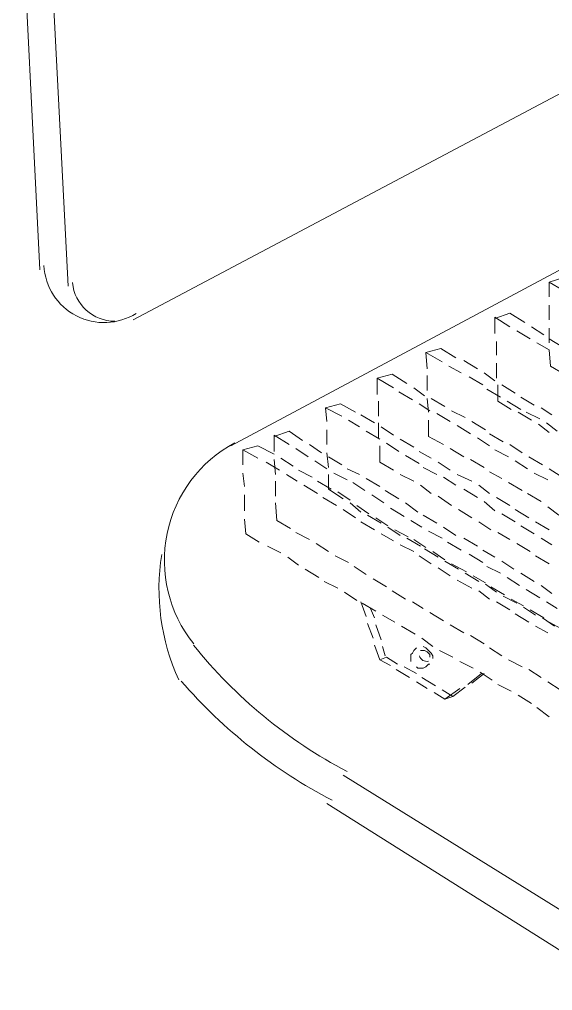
# Model space of a CAD drawing. Header units: inches. Extents: x 0.22 to 6.49, y 0.27 to 4.47.
# Drawn here: x 2.4247 to 2.6911, y 2.7959 to 3.281 of the extents above; entities that cross this region are included whole.
import ezdxf

# ---------------------------------------------------------------- set-up
doc = ezdxf.new("R2010")
doc.units = ezdxf.units.IN
doc.header["$MEASUREMENT"] = 0
doc.layers.add('PDF_PDF10_PDF9_PDF3_PDF5_0', color=7, linetype='Continuous')
doc.layers.add('PDF_PDF10_PDF9_PDF3_PDF5_COTAS-01', color=7, linetype='Continuous')

msp = doc.modelspace()

# ---------------------------------------------------------------- linework, layer by layer
at = {"layer": 'PDF_PDF10_PDF9_PDF3_PDF5_0', "lineweight": 5}
for points in [[(2.434900800000001, 3.155918400000001), (2.424748800000001, 3.3596352)], [(2.4491136, 3.147796800000001), (2.4382848, 3.357604800000001)], [(2.481600000000001, 3.130876800000001), (2.762472000000001, 3.279772800000001)], [(2.5303296, 3.067934400000001), (2.799696000000001, 3.212092800000001)], [(2.732692800000001, 2.812780800000001), (2.586504000000001, 2.903472000000001)], [(2.726601600000001, 2.795860800000001), (2.578382400000001, 2.889259200000001)]]:
    msp.add_lwpolyline(points, dxfattribs=at)
for centre, radius, start, end in [((2.467048579149522, 3.159640579253081), 0.03011729552464905, 183.0042126591927, 302.2503879259803), ((2.47246300394443, 3.151518980223252), 0.02131898029816533, 185.4154093682237, 269.9951974368459), ((2.563830409688881, 3.010745388949712), 0.06666383709713286, 118.1631923725637, 218.6772076610787), ((2.60376259134662, 2.996531989475423), 0.1093033513729884, 170.9582647800688, 204.5543928642339), ((2.700543264643112, 3.119707988972136), 0.2419537892874563, 218.6827687171104, 242.3915102008995), ((2.700546137801602, 3.119711469822479), 0.2582014750482019, 220.9571497538233, 242.3967644633974)]:
    msp.add_arc(centre, radius, start, end, dxfattribs=at)
at = {"layer": 'PDF_PDF10_PDF9_PDF3_PDF5_COTAS-01', "lineweight": 18}
for points in [[(2.689377600000001, 3.142382400000001), (2.689377600000001, 3.149827200000001), (2.696145600000001, 3.1518576), (2.703590400000001, 3.147796800000001)], [(2.689377600000001, 3.149827200000001), (2.696145600000001, 3.145766400000001)], [(2.662305600000001, 3.131553600000001), (2.669750400000001, 3.134260800000001), (2.677195200000001, 3.129523200000001)], [(2.689377600000001, 3.138321600000001), (2.689377600000001, 3.130876800000001)], [(2.669750400000001, 3.127492800000001), (2.662305600000001, 3.132230400000001), (2.662305600000001, 3.124108800000001)], [(2.673134400000001, 3.125462400000001), (2.6799024, 3.1214016)], [(2.680579200000001, 3.127492800000001), (2.686670400000001, 3.123432000000001)], [(2.689377600000001, 3.126816000000001), (2.689377600000001, 3.119371200000001)], [(2.662982400000001, 3.120048000000001), (2.662982400000001, 3.11328)], [(2.689377600000001, 3.1214016), (2.696145600000001, 3.117340800000001)], [(2.628465600000001, 3.106512000000001), (2.627788800000001, 3.114633600000001), (2.635233600000001, 3.116664000000001), (2.642678400000001, 3.111926400000001)], [(2.627788800000001, 3.114633600000001), (2.635910400000001, 3.109896000000001)], [(2.696822400000001, 3.103804800000001), (2.690054400000001, 3.107865600000001), (2.689377600000001, 3.115987200000001), (2.683286400000001, 3.119371200000001)], [(2.646739200000001, 3.110572800000001), (2.653507200000001, 3.106512000000001)], [(2.639294400000001, 3.107865600000001), (2.6453856, 3.104481600000001)], [(2.662982400000001, 3.109219200000001), (2.662982400000001, 3.101774400000001)], [(2.603424, 3.093652800000001), (2.603424, 3.101774400000001), (2.6108688, 3.103804800000001), (2.6183136, 3.099067200000001)], [(2.603424, 3.101774400000001), (2.611545600000001, 3.097036800000001)], [(2.628465600000001, 3.103128000000001), (2.628465600000001, 3.095683200000001)], [(2.6494464, 3.102451200000001), (2.656214400000001, 3.0983904)], [(2.6568912, 3.104481600000001), (2.662305600000001, 3.100420800000001)], [(2.621697600000001, 3.097036800000001), (2.627112000000001, 3.092976000000001)], [(2.658244800000001, 3.096360000000001), (2.665012800000001, 3.092299200000001)], [(2.670427200000001, 3.086208000000001), (2.663659200000001, 3.0902688), (2.663659200000001, 3.0983904)], [(2.665689600000001, 3.0983904), (2.6724576, 3.094329600000001)], [(2.6142528, 3.095006400000001), (2.621020800000001, 3.090945600000001)], [(2.628465600000001, 3.091622400000001), (2.629142400000001, 3.084854400000001)], [(2.630496000000001, 3.091622400000001), (2.637264, 3.087561600000001)], [(2.675164800000001, 3.092299200000001), (2.681932800000001, 3.088238400000001)], [(2.578382400000001, 3.080116800000001), (2.577705600000001, 3.086884800000001), (2.585150400000001, 3.088915200000001), (2.592595200000001, 3.084854400000001)], [(2.577705600000001, 3.086884800000001), (2.585827200000001, 3.082824)], [(2.604100800000001, 3.0902688), (2.604100800000001, 3.082824)], [(2.624404800000001, 3.088915200000001), (2.6298192, 3.085531200000001)], [(2.640648000000001, 3.085531200000001), (2.647416000000001, 3.082147200000001)], [(2.6683968, 3.0902688), (2.675164800000001, 3.086208000000001)], [(2.685316800000001, 3.086884800000001), (2.690731200000001, 3.083500800000001)], [(2.589211200000001, 3.080793600000001), (2.594625600000001, 3.077409600000001)], [(2.5953024, 3.083500800000001), (2.602070400000001, 3.079440000000001)], [(2.636587200000001, 3.068611200000001), (2.629142400000001, 3.072672000000001), (2.629142400000001, 3.080793600000001)], [(2.633203200000001, 3.084177600000001), (2.639971200000001, 3.080116800000001)], [(2.680579200000001, 3.080793600000001), (2.673811200000001, 3.084854400000001)], [(2.677872000000001, 3.084854400000001), (2.684640000000001, 3.081470400000001)], [(2.578382400000001, 3.076056000000001), (2.578382400000001, 3.068611200000001)], [(2.604100800000001, 3.079440000000001), (2.604100800000001, 3.071995200000001)], [(2.605454400000001, 3.077409600000001), (2.611545600000001, 3.073348800000001)], [(2.643355200000001, 3.078086400000001), (2.650123200000001, 3.074025600000001)], [(2.650800000000001, 3.080116800000001), (2.657568000000001, 3.076056000000001)], [(2.689377600000001, 3.074702400000001), (2.6839632, 3.078763200000001)], [(2.688024000000001, 3.079440000000001), (2.693438400000001, 3.0753792)], [(2.551987200000001, 3.072672000000001), (2.559432000000001, 3.0753792), (2.566200000000001, 3.070641600000001)], [(2.559432000000001, 3.068611200000001), (2.551987200000001, 3.073348800000001), (2.551987200000001, 3.065227200000001)], [(2.598009600000001, 3.0753792), (2.604777600000001, 3.071318400000001)], [(2.6149296, 3.071318400000001), (2.621697600000001, 3.0672576)], [(2.653507200000001, 3.071995200000001), (2.659598400000001, 3.067934400000001)], [(2.659598400000001, 3.074025600000001), (2.666366400000001, 3.069964800000001)], [(2.536420800000001, 3.058459200000001), (2.536420800000001, 3.065904000000001), (2.543865600000001, 3.067934400000001), (2.551987200000001, 3.063873600000001)], [(2.562816000000001, 3.066580800000001), (2.5689072, 3.062520000000001)], [(2.569584000000001, 3.068611200000001), (2.5756752, 3.064550400000001)], [(2.611545600000001, 3.055752000000001), (2.604777600000001, 3.0598128), (2.604777600000001, 3.067934400000001)], [(2.608161600000001, 3.069288000000001), (2.6142528, 3.065227200000001)], [(2.646739200000001, 3.062520000000001), (2.639971200000001, 3.066580800000001)], [(2.669750400000001, 3.068611200000001), (2.6758416, 3.064550400000001)], [(2.536420800000001, 3.065904000000001), (2.543865600000001, 3.061843200000001)], [(2.555371200000001, 3.061843200000001), (2.561462400000001, 3.057782400000001)], [(2.578382400000001, 3.064550400000001), (2.579059200000001, 3.057105600000001)], [(2.579059200000001, 3.062520000000001), (2.585827200000001, 3.058459200000001)], [(2.617636800000001, 3.063196800000001), (2.624404800000001, 3.059136000000001)], [(2.624404800000001, 3.065227200000001), (2.630496000000001, 3.061843200000001)], [(2.662305600000001, 3.065904000000001), (2.669073600000001, 3.062520000000001)], [(2.679225600000001, 3.062520000000001), (2.685993600000001, 3.058459200000001)], [(2.547926400000001, 3.0598128), (2.554694400000001, 3.055752000000001)], [(2.551987200000001, 3.061166400000001), (2.552664, 3.053721600000001)], [(2.5722912, 3.060489600000001), (2.578382400000001, 3.056428800000001)], [(2.588534400000001, 3.056428800000001), (2.594625600000001, 3.053721600000001)], [(2.6264352, 3.057105600000001), (2.633203200000001, 3.053721600000001)], [(2.63388, 3.0598128), (2.639971200000001, 3.055752000000001)], [(2.6568912, 3.057105600000001), (2.650123200000001, 3.061166400000001)], [(2.6724576, 3.060489600000001), (2.678548800000001, 3.056428800000001)], [(2.689377600000001, 3.056428800000001), (2.694792000000001, 3.053044800000001)], [(2.536420800000001, 3.054398400000001), (2.537097600000001, 3.047630400000001)], [(2.558078400000001, 3.053721600000001), (2.563492800000001, 3.050337600000001)], [(2.5641696, 3.055752000000001), (2.570937600000001, 3.052368)], [(2.586504000000001, 3.041539200000001), (2.579059200000001, 3.046276800000001), (2.579059200000001, 3.053721600000001)], [(2.581766400000001, 3.054398400000001), (2.588534400000001, 3.051014400000001)], [(2.598009600000001, 3.0516912), (2.604777600000001, 3.047630400000001)], [(2.621697600000001, 3.050337600000001), (2.6149296, 3.053721600000001)], [(2.636587200000001, 3.052368), (2.642678400000001, 3.048307200000001)], [(2.643355200000001, 3.053721600000001), (2.650800000000001, 3.050337600000001)], [(2.665689600000001, 3.0516912), (2.659598400000001, 3.055075200000001)], [(2.681932800000001, 3.054398400000001), (2.688700800000001, 3.051014400000001)], [(2.552664, 3.050337600000001), (2.552664, 3.042892800000001)], [(2.566876800000001, 3.048307200000001), (2.573644800000001, 3.0442464)], [(2.573644800000001, 3.050337600000001), (2.5804128, 3.046276800000001)], [(2.5912416, 3.049660800000001), (2.597332800000001, 3.045600000000001)], [(2.630496000000001, 3.0442464), (2.625081600000001, 3.048307200000001)], [(2.654184000000001, 3.048307200000001), (2.659598400000001, 3.0442464)], [(2.6758416, 3.045600000000001), (2.669073600000001, 3.049660800000001)], [(2.537097600000001, 3.043569600000001), (2.537097600000001, 3.035448000000001)], [(2.576352, 3.042216000000001), (2.583120000000001, 3.038155200000001)], [(2.5837968, 3.044923200000001), (2.589888000000001, 3.040862400000001)], [(2.600716800000001, 3.043569600000001), (2.606808, 3.039508800000001)], [(2.607484800000001, 3.045600000000001), (2.6142528, 3.041539200000001)], [(2.640648000000001, 3.038155200000001), (2.63388, 3.042892800000001)], [(2.646739200000001, 3.046276800000001), (2.653507200000001, 3.042216000000001)], [(2.662982400000001, 3.042216000000001), (2.669750400000001, 3.038155200000001)], [(2.685316800000001, 3.040185600000001), (2.678548800000001, 3.0442464)], [(2.560108800000001, 3.026649600000001), (2.5533408, 3.030710400000001), (2.552664, 3.039508800000001)], [(2.5953024, 3.034771200000001), (2.589888000000001, 3.039508800000001)], [(2.593272000000001, 3.038155200000001), (2.5993632, 3.034094400000001)], [(2.617636800000001, 3.039508800000001), (2.623728000000001, 3.034771200000001)], [(2.6568912, 3.040185600000001), (2.662305600000001, 3.035448000000001)], [(2.694115200000001, 3.033417600000001), (2.688700800000001, 3.037478400000001)], [(2.586504000000001, 3.036124800000001), (2.592595200000001, 3.032064000000001)], [(2.605454400000001, 3.0293568), (2.598686400000001, 3.033417600000001)], [(2.610192000000001, 3.0368016), (2.616960000000001, 3.032740800000001)], [(2.6264352, 3.033417600000001), (2.633203200000001, 3.0293568)], [(2.650800000000001, 3.032064000000001), (2.644032000000001, 3.036124800000001)], [(2.665689600000001, 3.034094400000001), (2.6724576, 3.030033600000001)], [(2.6724576, 3.036124800000001), (2.679225600000001, 3.032064000000001)], [(2.544542400000001, 3.019881600000001), (2.5377744, 3.023942400000001), (2.537097600000001, 3.031387200000001)], [(2.5953024, 3.030033600000001), (2.602070400000001, 3.025972800000001)], [(2.6027472, 3.032064000000001), (2.608838400000001, 3.028003200000001)], [(2.6149296, 3.023265600000001), (2.608838400000001, 3.027326400000001)], [(2.620344000000001, 3.030710400000001), (2.6257584, 3.027326400000001)], [(2.636587200000001, 3.027326400000001), (2.642678400000001, 3.023265600000001)], [(2.660275200000001, 3.025972800000001), (2.654184000000001, 3.030033600000001)], [(2.675164800000001, 3.028003200000001), (2.681932800000001, 3.023942400000001)], [(2.682609600000001, 3.030033600000001), (2.689377600000001, 3.025972800000001)], [(2.569584000000001, 3.0212352), (2.562816000000001, 3.024619200000001)], [(2.605454400000001, 3.023942400000001), (2.611545600000001, 3.020558400000001)], [(2.612222400000001, 3.025972800000001), (2.618990400000001, 3.022588800000001)], [(2.629142400000001, 3.025296000000001), (2.635910400000001, 3.021912000000001)], [(2.669750400000001, 3.0212352), (2.663659200000001, 3.024619200000001)], [(2.555371200000001, 3.014467200000001), (2.548603200000001, 3.017851200000001)], [(2.579059200000001, 3.015144000000001), (2.572968000000001, 3.019204800000001)], [(2.6149296, 3.018528000000001), (2.621697600000001, 3.015144000000001)], [(2.625081600000001, 3.017851200000001), (2.6183136, 3.021912000000001)], [(2.621697600000001, 3.0212352), (2.627788800000001, 3.017174400000001)], [(2.638617600000001, 3.019881600000001), (2.6453856, 3.015820800000001)], [(2.646739200000001, 3.021912000000001), (2.653507200000001, 3.017851200000001)], [(2.6799024, 3.015144000000001), (2.673134400000001, 3.019204800000001)], [(2.685316800000001, 3.021912000000001), (2.690731200000001, 3.018528000000001)], [(2.589211200000001, 3.009729600000001), (2.582443200000001, 3.013113600000001)], [(2.624404800000001, 3.013113600000001), (2.630496000000001, 3.009052800000001)], [(2.63388, 3.012436800000001), (2.627112000000001, 3.016497600000001)], [(2.631172800000001, 3.015144000000001), (2.637264, 3.011083200000001)], [(2.6494464, 3.0137904), (2.656214400000001, 3.009729600000001)], [(2.656214400000001, 3.015820800000001), (2.662305600000001, 3.012436800000001)], [(2.689377600000001, 3.009052800000001), (2.682609600000001, 3.013113600000001)], [(2.5641696, 3.008376000000001), (2.558755200000001, 3.012436800000001)], [(2.644032000000001, 3.0063456), (2.637264, 3.010406400000001)], [(2.640648000000001, 3.009052800000001), (2.648092800000001, 3.004992000000001)], [(2.665689600000001, 3.010406400000001), (2.671780800000001, 3.0063456)], [(2.574321600000001, 3.002284800000001), (2.567553600000001, 3.0063456)], [(2.598009600000001, 3.003638400000001), (2.5919184, 3.007699200000001)], [(2.63388, 3.007022400000001), (2.639971200000001, 3.002961600000001)], [(2.654184000000001, 3.000254400000001), (2.647416000000001, 3.004315200000001)], [(2.658244800000001, 3.007699200000001), (2.665012800000001, 3.004315200000001)], [(2.675164800000001, 3.004315200000001), (2.681932800000001, 3.000254400000001)], [(2.5837968, 2.996870400000001), (2.577028800000001, 3.000254400000001)], [(2.608161600000001, 2.997547200000001), (2.601393600000001, 3.001608000000001)], [(2.643355200000001, 3.000931200000001), (2.650800000000001, 2.996870400000001)], [(2.651476800000001, 3.002961600000001), (2.657568000000001, 2.999577600000001)], [(2.662982400000001, 2.994840000000001), (2.657568000000001, 2.998900800000001)], [(2.6683968, 3.002284800000001), (2.674488000000001, 2.998224)], [(2.685316800000001, 2.998224), (2.690731200000001, 2.994163200000001)], [(2.593272000000001, 2.9907792), (2.587180800000001, 2.994840000000001)], [(2.617636800000001, 2.991456000000001), (2.6108688, 2.995516800000001)], [(2.654184000000001, 2.995516800000001), (2.659598400000001, 2.991456000000001)], [(2.660275200000001, 2.997547200000001), (2.667043200000001, 2.993486400000001)], [(2.677872000000001, 2.996193600000001), (2.684640000000001, 2.992132800000001)], [(2.5953024, 2.9901024), (2.598009600000001, 2.9826576)], [(2.6027472, 2.985364800000001), (2.595979200000001, 2.989425600000001)], [(2.6264352, 2.986718400000001), (2.621020800000001, 2.9901024)], [(2.662982400000001, 2.9901024), (2.669750400000001, 2.986041600000001)], [(2.673134400000001, 2.989425600000001), (2.666366400000001, 2.992809600000001)], [(2.670427200000001, 2.991456000000001), (2.676518400000001, 2.988072000000001)], [(2.688024000000001, 2.9901024), (2.693438400000001, 2.986718400000001)], [(2.600040000000001, 2.986718400000001), (2.602070400000001, 2.981980800000001)], [(2.636587200000001, 2.980627200000001), (2.6298192, 2.984688000000001)], [(2.6724576, 2.984011200000001), (2.679225600000001, 2.979950400000001)], [(2.682609600000001, 2.9833344), (2.676518400000001, 2.987395200000001)], [(2.6799024, 2.986041600000001), (2.686670400000001, 2.981980800000001)], [(2.598686400000001, 2.979273600000001), (2.601393600000001, 2.971828800000001)], [(2.612222400000001, 2.979950400000001), (2.606131200000001, 2.9833344)], [(2.692084800000001, 2.977920000000001), (2.685993600000001, 2.981980800000001)], [(2.689377600000001, 2.979950400000001), (2.6954688, 2.976566400000001)], [(2.6027472, 2.978596800000001), (2.605454400000001, 2.971152000000001)], [(2.6223744, 2.973859200000001), (2.615606400000001, 2.977920000000001)], [(2.646739200000001, 2.974536000000001), (2.639971200000001, 2.978596800000001)], [(2.682609600000001, 2.977920000000001), (2.688700800000001, 2.974536000000001)], [(2.631172800000001, 2.967768), (2.6257584, 2.971828800000001)], [(2.6568912, 2.969121600000001), (2.650123200000001, 2.973182400000001)], [(2.602070400000001, 2.968444800000001), (2.604777600000001, 2.961000000000001), (2.610192000000001, 2.958292800000001)], [(2.606131200000001, 2.967768), (2.607484800000001, 2.963030400000001)], [(2.623051200000001, 2.9670912), (2.6223744, 2.966414400000001), (2.621697600000001, 2.965737600000001), (2.621020800000001, 2.964384000000001), (2.620344000000001, 2.963707200000001), (2.620344000000001, 2.962353600000001), (2.620344000000001, 2.961676800000001), (2.620344000000001, 2.9603232)], [(2.6298192, 2.962353600000001), (2.6298192, 2.963707200000001), (2.628465600000001, 2.965060800000001), (2.627112000000001, 2.965737600000001), (2.625081600000001, 2.965737600000001)], [(2.631172800000001, 2.961676800000001), (2.631172800000001, 2.963030400000001), (2.630496000000001, 2.964384000000001), (2.6298192, 2.965060800000001), (2.629142400000001, 2.965737600000001), (2.628465600000001, 2.966414400000001), (2.627788800000001, 2.9670912), (2.6264352, 2.967768)], [(2.6413248, 2.962353600000001), (2.634556800000001, 2.965737600000001)], [(2.665689600000001, 2.963030400000001), (2.659598400000001, 2.9670912)], [(2.604777600000001, 2.961000000000001), (2.608161600000001, 2.962353600000001), (2.613576000000001, 2.958969600000001)], [(2.651476800000001, 2.956939200000001), (2.644708800000001, 2.9603232)], [(2.6758416, 2.957616000000001), (2.669073600000001, 2.961000000000001)], [(2.619667200000001, 2.9522016), (2.612899200000001, 2.956262400000001)], [(2.623051200000001, 2.954232000000001), (2.616960000000001, 2.957616000000001)], [(2.623051200000001, 2.957616000000001), (2.623728000000001, 2.956939200000001), (2.625081600000001, 2.956939200000001), (2.6257584, 2.956939200000001), (2.6264352, 2.956939200000001), (2.627788800000001, 2.957616000000001), (2.628465600000001, 2.958292800000001), (2.629142400000001, 2.958969600000001), (2.6298192, 2.958969600000001)], [(2.660952, 2.950848000000001), (2.654860800000001, 2.954908800000001)], [(2.685316800000001, 2.9522016), (2.679225600000001, 2.956262400000001)], [(2.628465600000001, 2.946787200000001), (2.623051200000001, 2.950171200000001)], [(2.632526400000001, 2.948140800000001), (2.6257584, 2.9522016)], [(2.655537600000001, 2.954232000000001), (2.648769600000001, 2.948817600000001)], [(2.6568912, 2.954232000000001), (2.650800000000001, 2.949494400000001)], [(2.694792000000001, 2.946110400000001), (2.688700800000001, 2.950171200000001)], [(2.644708800000001, 2.946787200000001), (2.637264, 2.941372800000001), (2.631849600000001, 2.9447568)], [(2.6413248, 2.942726400000001), (2.635910400000001, 2.946110400000001)], [(2.647416000000001, 2.947464000000001), (2.6413248, 2.942726400000001), (2.637264, 2.941372800000001)], [(2.670427200000001, 2.945433600000001), (2.663659200000001, 2.948817600000001)], [(2.680579200000001, 2.939342400000001), (2.673811200000001, 2.943403200000001)], [(2.689377600000001, 2.932574400000001), (2.683286400000001, 2.937312000000001)]]:
    msp.add_lwpolyline(points, dxfattribs=at)
msp.add_arc((2.628127337513561, 2.964045791010125), 0.003722603215736057, 195.2506647550434, 285.2551279169502, dxfattribs=at)

doc.saveas('drawing.dxf')
